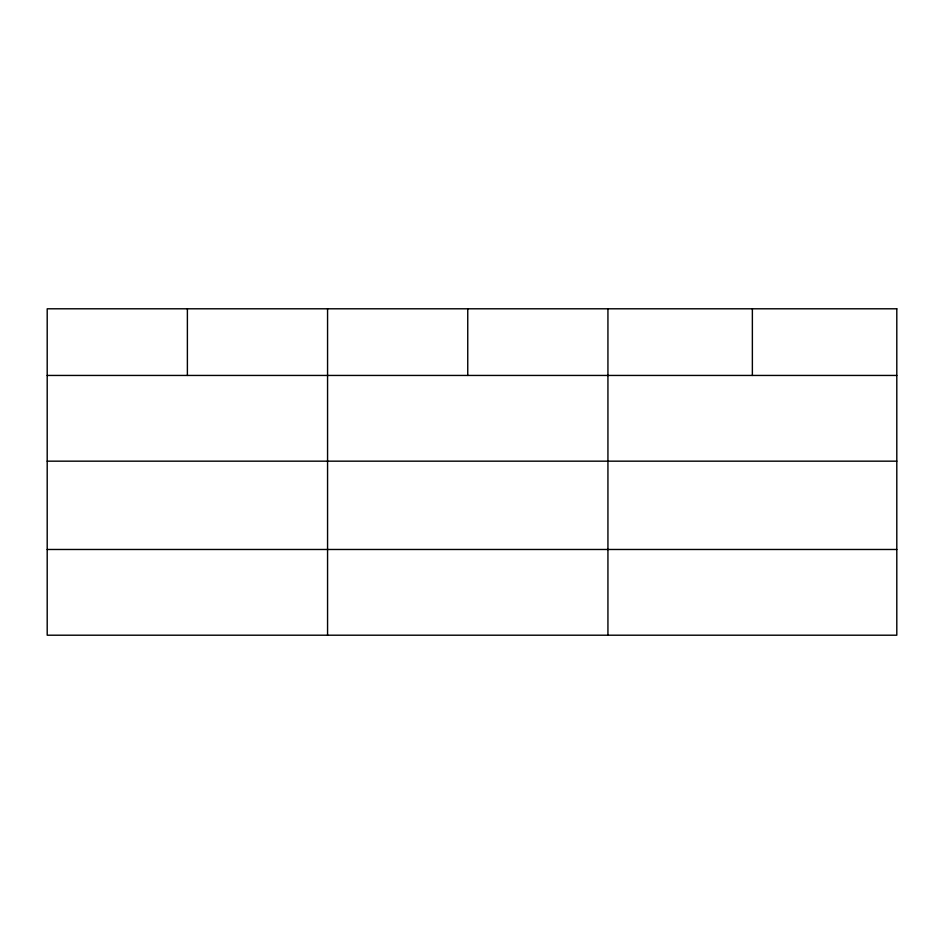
<?xml version="1.0" encoding="UTF-8"?>
<svg xmlns="http://www.w3.org/2000/svg" width="944" height="944" viewBox="0 0 944 944"><rect width="100%" height="100%" fill="white"/><g stroke="black" fill="none" stroke-linecap="round" stroke-linejoin="round"><path stroke-width="1.42" d="M47.2 375.441L896.8 375.441M47.2 461.168L896.8 461.168M47.2 549.479L896.8 549.479M752.368 308.794L752.368 375.441M607.936 308.794L607.936 635.206M467.752 308.794L467.752 375.441M327.568 308.794L327.568 635.206M187.384 308.794L187.384 375.441M896.8 308.794L47.2 308.794L47.2 635.206L896.8 635.206L896.8 308.794"/></g></svg>
